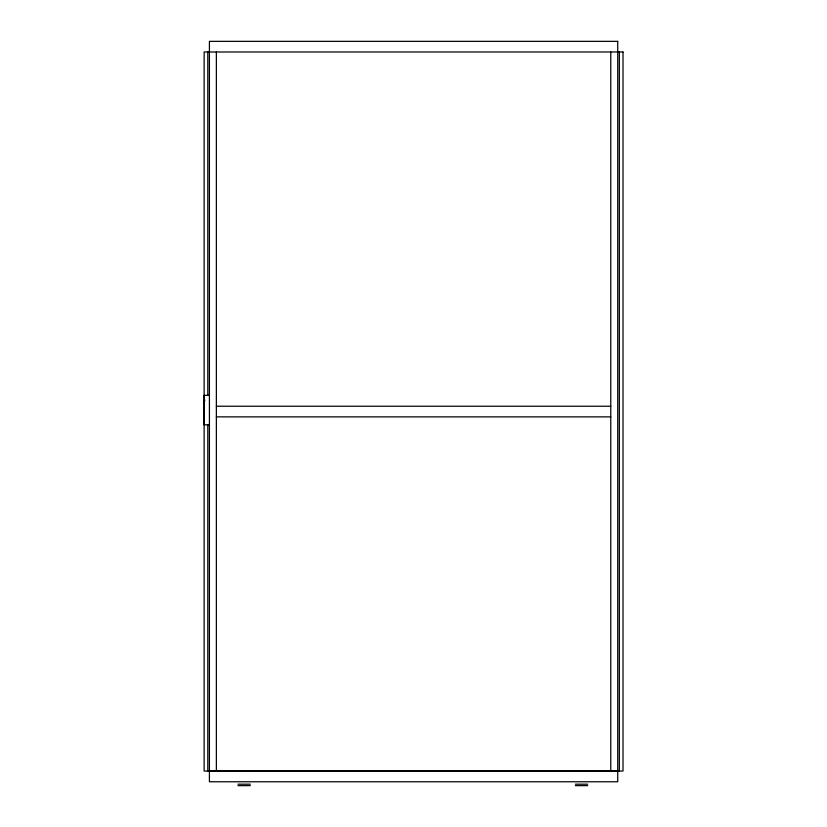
<?xml version="1.0" encoding="UTF-8"?>
<svg xmlns="http://www.w3.org/2000/svg" width="827" height="827" viewBox="0 0 827 827"><rect width="100%" height="100%" fill="white"/><g stroke="black" fill="none" stroke-linecap="round" stroke-linejoin="round"><path stroke-width="1.24" d="M209.417 395.368L203.99 395.368L203.99 424.799L209.417 424.799M203.99 399.948L204.796 399.948M203.99 400.909L204.796 400.909M216.364 406.233L610.771 406.233M216.364 416.87L610.771 416.87M209.417 771.126L617.728 771.126M237.969 784.192L250.292 784.192M575.385 784.192L587.718 784.192M237.969 785.65L250.292 785.65M575.385 785.65L587.718 785.65M619.34 51.987L619.34 771.043M610.771 51.987L610.771 771.126M216.364 51.987L216.364 771.126M207.804 51.987L207.804 395.378M207.804 425.068L207.804 771.043M617.728 41.35L209.417 41.35L209.417 781.763L617.728 781.763L617.728 41.35M623.01 51.987L204.135 51.987L204.135 771.043L623.01 771.043L623.01 51.987"/></g></svg>
